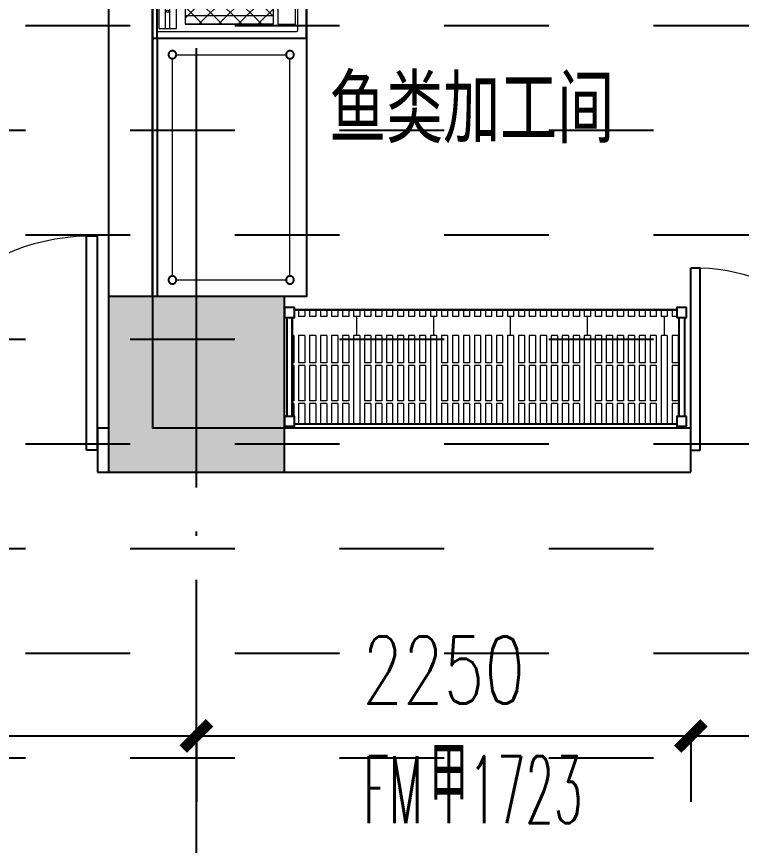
# Model space of a CAD drawing. Header units: millimetres. Extents: x 12325263 to 13848842, y -1463133 to 573208.
# Drawn here: x 12570578 to 12573877, y -833835 to -830063 of the extents above; entities that cross this region are included whole.
import ezdxf
from ezdxf.xclip import XClip

# ---------------------------------------------------------------- set-up
doc = ezdxf.new("R2010")
doc.units = ezdxf.units.MM
doc.header["$LTSCALE"] = 1000
doc.header["$XCLIPFRAME"] = 0
for name, pattern in [('ACAD_ISO02W100', [15, 12, -3]), ('DASHED', [19.05, 12.7, -6.35]), ('DOTE', [2.42, 2, -0.2, 0.02, -0.2])]:
    doc.linetypes.add(name, pattern=pattern)
for name, color, linetype in [('A-ANNO-DIMS', 83, 'Continuous'), ('A-ANNO-TEXT', 7, 'Continuous'), ('A-AXIS', 16, 'DOTE'), ('A-COLS', 6, 'Continuous'), ('A-WALL', 5, 'Continuous'), ('DOOR_FIRE', 1, 'Continuous'), ('DOOR_FIRE_TEXT', 7, 'Continuous'), ('fur202301', 252, 'Continuous'), ('PUB_HATCH', 8, 'Continuous'), ('WALL', 5, 'Continuous'), ('WALL-SHATCH', 8, 'Continuous'), ('建筑-楼板开洞', 251, 'Continuous')]:
    doc.layers.add(name, color=color, linetype=linetype)
doc.styles.add('_TCH_DIM_T3', font='SIMPLEX.shx', dxfattribs={"width": 0.705882, "bigfont": 'GBCBIG.shx'})
doc.styles.add('_TCH_WINDOW', font='SIMPLEX', dxfattribs={"width": 0.7, "height": 3.5, "bigfont": 'GBCBIG'})
doc.styles.add('TITXV', font='', dxfattribs={"width": 0.7})
doc.styles.get('TITXV').set_extended_font_data('SimSun')
doc.dimstyles.new('_TCH_ARCH&&120', dxfattribs={"dimtxt": 306, "dimasz": 120, "dimexe": 300, "dimexo": 360, "dimgap": 147, "dimtad": 1, "dimdec": 0, "dimzin": 0, "dimdsep": 46, "dimtxsty": '_TCH_DIM_T3', "dimblk": 'ARCHTICK', "dimcen": 0.09, "dimclrt": 7, "dimazin": 2, "dimtfac": 1, "dimtdec": 0, "dimtix": 1, "dimtmove": 2, "dimatfit": 3, "dimfxl": 1, "dimfxlon": 1, "dimtolj": 1, "dimtzin": 0, "dimarcsym": 0})

# ---------------------------------------------------------------- blocks, each defined once
blk = doc.blocks.new('adgshg13-A$C7F010FC0')
at = {"layer": 'WALL-SHATCH'}
h = blk.add_hatch(color=256, dxfattribs=at)
h.dxf.hatch_style = 1
h.paths.add_polyline_path([(-60384.2, -16880.9), (-763.2, 197.5), (12587.6, -13153.3), (12587.6, -157996), (-162964.9, -188820.4), (-171262.4, -180522.9), (-171262.4, -31310.9), (-150707.2, -10755.7), (-131860.1, -7980.9), (-99162.4, -7980.9), (-99162.4, -4980.9), (-76620.4, -4980.9), (-70107.7, -16880.9)], flags=16)
h.paths.add_polyline_path([(-60091.2, -16380.9), (-646.9, 646.9), (12987.6, -12987.6), (12987.6, -158331.9), (-163100.6, -189250.4), (-171662.4, -180688.6), (-171662.4, -31145.2), (-150777.9, -10260.7), (-131896.7, -7480.9), (-99562.4, -7480.9), (-99562.4, -4580.9), (-76365.6, -4580.9), (-69907.5, -16380.9)])
blk = doc.blocks.new('A$C4C7A72D3')
at = {"layer": 'WALL', "color": 1}
blk.add_blockref('adgshg13-A$C7F010FC0', (210433, 205503.6), dxfattribs=at)
blk = doc.blocks.new('qlzw')
at = {"layer": 'A-AXIS'}
blk.add_line((12437966.8, 979489.8), (12437966.8, 1082089.8), dxfattribs=at)
blk = doc.blocks.new('_FZH')
blk.add_lwpolyline([(-0.5, -0.5), (0.5, -0.5), (0.5, 0.5), (-0.5, 0.5)], close=True)
at = {"layer": 'PUB_HATCH'}
blk.add_solid([(-0.5, -0.5), (0.5, -0.5), (-0.5, 0.5), (0.5, 0.5)], dxfattribs=at)
blk = doc.blocks.new('asdfdsfds')
at = {"layer": 'A-COLS', "xscale": 800, "yscale": 800, "zscale": 800, "rotation": 270}
blk.add_blockref('_FZH', (-32900, 54150), dxfattribs=at)
blk = doc.blocks.new('asdgag2019061010022327052')
at = {"lineweight": 0}
h = blk.add_hatch(dxfattribs=at)
h.set_pattern_fill('ANSI37', color=1, scale=20, angle=180)
h.paths.add_polyline_path([(663.5, -549), (63.3, -549), (63.3, -149), (663.5, -149)])
h.paths.add_polyline_path([(1336.5, -549), (1936.7, -549), (1936.7, -149), (1336.5, -149)])
for p, q in [((680, 0), (2000, 0)), ((2000, 0), (2000, -700)), ((0, 0), (0, -700)), ((1300, 0), (0, 0)), ((0, -20), (1300, -20)), ((2000, -20), (680, -20)), ((0, -700), (1300, -700)), ((2000, -700), (680, -700))]:
    blk.add_line(p, q)
at = {"color": 1, "lineweight": 0}
for p, q in [((30, -20), (30, -655)), ((45, -28.2), (45, -108.2)), ((700, -28.2), (45, -28.2)), ((700, -28.2), (710, -28.2)), ((710, -660), (710, -20)), ((710, -108.2), (710, -28.2)), ((1290, -660), (1290, -20)), ((1290, -655), (1290, -20)), ((1290, -108.2), (1290, -28.2)), ((1300, -28.2), (1290, -28.2)), ((1300, -28.2), (1955, -28.2)), ((1955, -28.2), (1955, -108.2)), ((1970, -20), (1970, -660)), ((45, -108.2), (690, -108.2)), ((690, -108.2), (710, -108.2)), ((1310, -108.2), (1290, -108.2)), ((1955, -108.2), (1310, -108.2)), ((103.3, -148), (63.3, -148)), ((178, -148), (138, -148)), ((448.8, -148), (488.8, -148)), ((614.7, -149), (574.7, -149)), ((1896.7, -148), (1936.7, -148)), ((928.8, -173.9), (1204.8, -173.9)), ((898, -272.4), (1212.3, -572.4)), ((779.6, -310.9), (752.9, -337.6)), ((752.9, -337.6), (752.9, -767)), ((1216.2, -310.9), (779.6, -310.9)), ((834.6, -306.7), (834.6, -582.6)), ((1242.9, -337.6), (1216.2, -310.9)), ((1242.9, -767), (1242.9, -337.6)), ((103.3, -549), (63.3, -549)), ((178, -549), (138, -549)), ((442, -549), (452, -549)), ((448.8, -549), (488.8, -549)), ((614.7, -549), (574.7, -549)), ((1385.3, -549), (1425.3, -549)), ((1896.7, -549), (1936.7, -549)), ((63.6, -570), (63.6, -650)), ((663.4, -570), (63.6, -570)), ((535.3, -570), (535.3, -650)), ((540.3, -570), (540.3, -650)), ((658.4, -575), (540.3, -575)), ((658.4, -650), (658.4, -570)), ((663.4, -650), (663.4, -570)), ((1336.6, -650), (1336.6, -570)), ((1336.6, -570), (1936.4, -570)), ((1341.6, -650), (1341.6, -570)), ((1341.6, -575), (1459.7, -575)), ((1459.7, -570), (1459.7, -650)), ((1464.7, -570), (1464.7, -650)), ((1936.4, -570), (1936.4, -650)), ((705, -660), (35, -660)), ((63.6, -650), (663.4, -650)), ((540.3, -645), (658.4, -645)), ((1195, -660), (713.3, -660)), ((805, -660), (1265, -660)), ((1265, -660), (1970, -660)), ((1936.4, -650), (1336.6, -650)), ((1459.7, -645), (1341.6, -645)), ((752.9, -767), (858.3, -767)), ((1137.6, -767), (1242.9, -767))]:
    blk.add_line(p, q, dxfattribs=at)
at = {"color": 1, "linetype": 'ACAD_ISO02W100', "lineweight": 0, "ltscale": 0.2}
for p, q in [((45, -58.2), (699.7, -58.2)), ((1955, -58.2), (1300.3, -58.2)), ((45, -78.2), (699.7, -78.2)), ((1955, -78.2), (1300.3, -78.2))]:
    blk.add_line(p, q, dxfattribs=at)
at = {"color": 1, "linetype": 'ACAD_ISO02W100', "lineweight": 0, "ltscale": 2.5}
for p, q in [((710, -40), (710, -678.7)), ((1290, -40), (1290, -678.7)), ((690, -78.2), (690, -678.7)), ((1310, -78.2), (1310, -678.7)), ((63.3, -148), (63.3, -549)), ((103.3, -148), (103.3, -549)), ((138, -148), (138, -549)), ((178, -148), (178, -549)), ((448.8, -148), (448.8, -549)), ((488.8, -148), (488.8, -549)), ((623.5, -149), (623.5, -549)), ((663.5, -149), (663.5, -544)), ((1376.5, -149), (1376.5, -549)), ((1511.2, -148), (1511.2, -549)), ((1551.2, -148), (1551.2, -549)), ((1822, -148), (1822, -549)), ((1862, -148), (1862, -549)), ((1896.7, -148), (1896.7, -549)), ((1936.7, -148), (1936.7, -549))]:
    blk.add_line(p, q, dxfattribs=at)
at = {"color": 1, "linetype": 'DASHED', "lineweight": 0, "ltscale": 0.35}
for p, q in [((692.7, -691.8), (707.6, -691.8)), ((1307.3, -691.8), (1292.4, -691.8))]:
    blk.add_line(p, q, dxfattribs=at)
at = {"color": 1, "lineweight": 0}
for points in [[(663.5, -549), (63.3, -549), (63.3, -149), (663.5, -149)], [(1336.5, -549), (1936.7, -549), (1936.7, -149), (1336.5, -149)]]:
    blk.add_lwpolyline(points, close=True, dxfattribs=at)
at = {"color": 2, "lineweight": 0}
blk.add_lwpolyline([(770, -120), (1230, -120, -0.414214), (1250, -140), (1250, -600, -0.414214), (1230, -620), (770, -620, -0.414214), (750, -600), (750, -140, -0.414214)], format="xyb", close=True, dxfattribs=at)
at = {"color": 1, "linetype": 'DASHED', "lineweight": 0, "ltscale": 0.35}
for points in [[(601.2, -678.7), (601.2, -685.3, 0.022052), (690.7, -691.8), (708.6, -691.8, 0.414214), (718.6, -681.8), (719, -678.7)], [(1398.8, -678.7), (1398.8, -685.3, -0.022052), (1309.3, -691.8), (1291.4, -691.8, -0.414214), (1281.4, -681.8), (1281, -678.7)]]:
    blk.add_lwpolyline(points, format="xyb", close=True, dxfattribs=at)
for points in [[(608.8, -678.7), (608.8, -686.2)], [(692.7, -678.7), (692.7, -691.8)], [(699.7, -678.7), (699.7, -691.8)], [(707.6, -678.7), (707.6, -692.1)], [(1292.4, -678.7), (1292.4, -692.1)], [(1300.3, -678.7), (1300.3, -691.8)], [(1307.3, -678.7), (1307.3, -691.8)], [(1391.2, -678.7), (1391.2, -686.2)]]:
    blk.add_lwpolyline(points, dxfattribs=at)
at = {"color": 1, "lineweight": 0}
for centre, radius in [((122.3, -68.2), 5), ((122.3, -68.2), 5), ((222.3, -68.2), 5), ((322.3, -68.2), 5), ((422.3, -68.2), 5), ((522.3, -68.2), 5), ((622.3, -68.2), 5), ((699.7, -68.2), 10), ((1300.3, -68.2), 10), ((1377.7, -68.2), 5), ((1477.7, -68.2), 5), ((1577.7, -68.2), 5), ((1677.7, -68.2), 5), ((1777.7, -68.2), 5), ((1877.7, -68.2), 5), ((1877.7, -68.2), 5), ((837, -208.5), 75), ((837, -208.5), 55), ((801, -183.4), 5), ((813.6, -170.8), 5), ((813.6, -183.4), 5), ((824.7, -160.3), 5), ((824.7, -170.8), 5), ((824.7, -183.4), 5), ((837, -159.5), 5), ((837, -170.8), 5), ((837, -183.4), 5), ((848.9, -160.3), 5), ((849.1, -170.8), 5), ((849.1, -183.4), 5), ((861.7, -170.8), 5), ((861.7, -183.4), 5), ((873.6, -183.4), 5), ((788.9, -195.9), 5), ((788.9, -208.5), 5), ((788.9, -221), 5), ((801, -195.9), 5), ((801, -208.5), 5), ((801, -221), 5), ((813.6, -195.9), 5), ((813.6, -208.5), 5), ((813.6, -221), 5), ((824.7, -195.9), 5), ((824.7, -208.5), 5), ((824.7, -221), 5), ((837, -195.9), 5), ((837, -208.5), 5), ((837, -221), 5), ((849.1, -195.9), 5), ((849.1, -208.5), 5), ((849.1, -221), 5), ((861.7, -195.9), 5), ((861.7, -208.5), 5), ((861.7, -221), 5), ((873.6, -195.9), 5), ((873.6, -208.5), 5), ((873.6, -221), 5), ((885.6, -195.9), 5), ((885.6, -208.5), 5), ((885.6, -221), 5), ((801, -233.5), 5), ((813.6, -233.5), 5), ((813.6, -246.1), 5), ((824.7, -233.5), 5), ((824.7, -246.1), 5), ((824.7, -256.6), 5), ((837, -233.5), 5), ((837, -246.1), 5), ((837, -257.4), 5), ((848.9, -256.6), 5), ((849.1, -233.5), 5), ((849.1, -246.1), 5), ((861.7, -233.5), 5), ((861.7, -246.1), 5), ((873.6, -233.5), 5), ((550.9, -585.8), 1.75), ((550.9, -597.8), 1.75), ((562.9, -585.8), 1.75), ((562.9, -597.8), 1.75), ((574.9, -585.8), 1.75), ((574.9, -597.8), 1.75), ((586.9, -585.8), 1.75), ((586.9, -597.8), 1.75), ((598.9, -585.8), 1.75), ((598.9, -597.8), 1.75), ((610.9, -585.8), 1.75), ((610.9, -597.8), 1.75), ((630.9, -590), 12.5), ((622.9, -585.8), 1.75), ((622.9, -597.8), 1.75), ((634.9, -585.8), 1.75), ((634.9, -597.8), 1.75), ((646.9, -585.8), 1.75), ((646.9, -597.8), 1.75), ((1353.7, -585.9), 1.75), ((1353.7, -597.9), 1.75), ((1365.7, -585.9), 1.75), ((1365.7, -597.9), 1.75), ((1377.7, -585.9), 1.75), ((1377.7, -597.9), 1.75), ((1389.7, -585.9), 1.75), ((1389.7, -597.9), 1.75), ((1401.7, -585.9), 1.75), ((1401.7, -597.9), 1.75), ((1413.7, -585.9), 1.75), ((1413.7, -597.9), 1.75), ((1425.7, -585.9), 1.75), ((1425.7, -597.9), 1.75), ((1437.7, -585.9), 1.75), ((1437.7, -597.9), 1.75), ((1449.7, -585.9), 1.75), ((1449.7, -597.9), 1.75), ((550.9, -609.8), 1.75), ((550.9, -621.8), 1.75), ((550.9, -633.8), 1.75), ((562.9, -609.8), 1.75), ((562.9, -621.8), 1.75), ((562.9, -633.8), 1.75), ((574.9, -609.8), 1.75), ((574.9, -621.8), 1.75), ((574.9, -633.8), 1.75), ((586.9, -609.8), 1.75), ((586.9, -621.8), 1.75), ((586.9, -633.8), 1.75), ((598.9, -609.8), 1.75), ((598.9, -621.8), 1.75), ((598.9, -633.8), 1.75), ((610.9, -609.8), 1.75), ((610.9, -621.8), 1.75), ((610.9, -633.8), 1.75), ((622.9, -609.8), 1.75), ((622.9, -621.8), 1.75), ((622.9, -633.8), 1.75), ((634.9, -609.8), 1.75), ((634.9, -621.8), 1.75), ((634.9, -633.8), 1.75), ((646.9, -609.8), 1.75), ((646.9, -621.8), 1.75), ((646.9, -633.8), 1.75), ((1353.7, -609.9), 1.75), ((1353.7, -621.9), 1.75), ((1353.7, -633.9), 1.75), ((1365.7, -609.9), 1.75), ((1365.7, -621.9), 1.75), ((1365.7, -633.9), 1.75), ((1377.7, -609.9), 1.75), ((1377.7, -621.9), 1.75), ((1377.7, -633.9), 1.75), ((1389.7, -609.9), 1.75), ((1389.7, -621.9), 1.75), ((1389.7, -633.9), 1.75), ((1401.7, -609.9), 1.75), ((1401.7, -621.9), 1.75), ((1401.7, -633.9), 1.75), ((1413.7, -609.9), 1.75), ((1413.7, -621.9), 1.75), ((1413.7, -633.9), 1.75), ((1425.7, -609.9), 1.75), ((1425.7, -621.9), 1.75), ((1425.7, -633.9), 1.75), ((1437.7, -609.9), 1.75), ((1437.7, -621.9), 1.75), ((1437.7, -633.9), 1.75), ((1449.7, -609.9), 1.75), ((1449.7, -621.9), 1.75), ((1449.7, -633.9), 1.75)]:
    blk.add_circle(centre, radius, dxfattribs=at)
at = {"color": 1, "linetype": 'DASHED', "lineweight": 0}
blk.add_circle((1369.1, -590), 12.5, dxfattribs=at)
at = {"color": 1, "lineweight": 0}
for centre, radius, start, end in [((35, -655), 5, 180, 270), ((997.9, -805.6), 144.9, 15.4616, 164.5384)]:
    blk.add_arc(centre, radius, start, end, dxfattribs=at)
blk = doc.blocks.new('*U1555')
blk.add_line((12.6, -20), (1187.7, -20))
blk.add_line((12.6, -20), (1187.7, -20))
at = {"color": 1, "linetype": 'DASHED', "lineweight": 9}
for p, q in [((87.6, -109), (87.6, -606)), ((1093.7, -90), (106.6, -90)), ((1112.7, -109), (1112.7, -606)), ((1093.7, -625), (106.6, -625))]:
    blk.add_line(p, q, dxfattribs=at)
blk.add_lwpolyline([(12.6, -700), (1187.7, -700), (1187.7, 0), (12.6, 0)], close=True)
at = {"color": 1, "linetype": 'DASHED', "lineweight": 0}
for centre, radius in [((87.6, -90), 19), ((87.6, -90), 16.5), ((1112.7, -90), 19), ((1112.7, -90), 16.5), ((87.6, -625), 19), ((87.6, -625), 16.5), ((1112.7, -625), 19), ((1112.7, -625), 16.5)]:
    blk.add_circle(centre, radius, dxfattribs=at)
blk = doc.blocks.new('*U1651')
at = {"layer": 'fur202301', "lineweight": 0}
h = blk.add_hatch(dxfattribs=at)
h.set_pattern_fill('CAMBRO层板', color=256, pattern_type=2)
h.set_pattern_definition([(0, (-4639.2, -2045), (0, 520), [28, -322]), (0, (-4639.2, -1920), (0, 520), [28, -322]), (90, (-4639.18, -2045.03), (-350, 2e-14), [125, -395]), (90, (-4611.18, -2045.03), (-350, 2e-14), [125, -395]), (0, (-4639.2, -1748), (0, 520), [28, -322]), (0, (-4639.2, -1908), (0, 520), [28, -322]), (90, (-4639.18, -1908.03), (-350, 2e-14), [160, -360]), (90, (-4611.18, -1908.03), (-350, 2e-14), [160, -360]), (0, (-4639.2, -1611), (0, 520), [28, -322]), (0, (-4639.2, -1736), (0, 520), [28, -322]), (90, (-4639.18, -1736.03), (-350, 2e-14), [125, -395]), (90, (-4611.18, -1736.03), (-350, 2e-14), [125, -395]), (0, (-4589.2, -2045), (0, 520), [28, -322]), (0, (-4589.2, -1920), (0, 520), [28, -322]), (90, (-4589.18, -2045.03), (-350, 2e-14), [125, -395]), (90, (-4561.18, -2045.03), (-350, 2e-14), [125, -395]), (0, (-4589.2, -1748), (0, 520), [28, -322]), (0, (-4589.2, -1908), (0, 520), [28, -322]), (90, (-4589.18, -1908.03), (-350, 2e-14), [160, -360]), (90, (-4561.18, -1908.03), (-350, 2e-14), [160, -360]), (0, (-4589.2, -1611), (0, 520), [28, -322]), (0, (-4589.2, -1736), (0, 520), [28, -322]), (90, (-4589.18, -1736.03), (-350, 2e-14), [125, -395]), (90, (-4561.18, -1736.03), (-350, 2e-14), [125, -395]), (0, (-4539.2, -2045), (0, 520), [28, -322]), (0, (-4539.2, -1920), (0, 520), [28, -322]), (90, (-4539.18, -2045.03), (-350, 2e-14), [125, -395]), (90, (-4511.18, -2045.03), (-350, 2e-14), [125, -395]), (0, (-4539.2, -1748), (0, 520), [28, -322]), (0, (-4539.2, -1908), (0, 520), [28, -322]), (90, (-4539.18, -1908.03), (-350, 2e-14), [160, -360]), (90, (-4511.18, -1908.03), (-350, 2e-14), [160, -360]), (0, (-4539.2, -1611), (0, 520), [28, -322]), (0, (-4539.2, -1736), (0, 520), [28, -322]), (90, (-4539.18, -1736.03), (-350, 2e-14), [125, -395]), (90, (-4511.18, -1736.03), (-350, 2e-14), [125, -395]), (0, (-4489.2, -2045), (0, 520), [28, -322]), (0, (-4489.2, -1920), (0, 520), [28, -322]), (90, (-4489.18, -2045.03), (-350, 2e-14), [125, -395]), (90, (-4461.18, -2045.03), (-350, 2e-14), [125, -395]), (0, (-4489.2, -1748), (0, 520), [28, -322]), (0, (-4489.2, -1908), (0, 520), [28, -322]), (90, (-4489.18, -1908.03), (-350, 2e-14), [160, -360]), (90, (-4461.18, -1908.03), (-350, 2e-14), [160, -360]), (0, (-4489.2, -1611), (0, 520), [28, -322]), (0, (-4489.2, -1736), (0, 520), [28, -322]), (90, (-4489.18, -1736.03), (-350, 2e-14), [125, -395]), (90, (-4461.18, -1736.03), (-350, 2e-14), [125, -395]), (0, (-4439.2, -2045), (0, 520), [28, -322]), (0, (-4439.2, -1920), (0, 520), [28, -322]), (90, (-4439.18, -2045.03), (-350, 2e-14), [125, -395]), (90, (-4411.18, -2045.03), (-350, 2e-14), [125, -395]), (0, (-4439.2, -1748), (0, 520), [28, -322]), (0, (-4439.2, -1908), (0, 520), [28, -322]), (90, (-4439.18, -1908.03), (-350, 2e-14), [160, -360]), (90, (-4411.18, -1908.03), (-350, 2e-14), [160, -360]), (0, (-4439.2, -1611), (0, 520), [28, -322]), (0, (-4439.2, -1736), (0, 520), [28, -322]), (90, (-4439.18, -1736.03), (-350, 2e-14), [125, -395]), (90, (-4411.18, -1736.03), (-350, 2e-14), [125, -395]), (0, (-4389.2, -2045), (0, 520), [28, -322]), (0, (-4389.2, -1920), (0, 520), [28, -322]), (90, (-4389.18, -2045.03), (-350, 2e-14), [125, -395]), (90, (-4361.18, -2045.03), (-350, 2e-14), [125, -395]), (0, (-4389.2, -1748), (0, 520), [28, -322]), (0, (-4389.2, -1908), (0, 520), [28, -322]), (90, (-4389.18, -1908.03), (-350, 2e-14), [160, -360]), (90, (-4361.18, -1908.03), (-350, 2e-14), [160, -360]), (0, (-4389.2, -1611), (0, 520), [28, -322]), (0, (-4389.2, -1736), (0, 520), [28, -322]), (90, (-4389.18, -1736.03), (-350, 2e-14), [125, -395]), (90, (-4361.18, -1736.03), (-350, 2e-14), [125, -395]), (0, (-4339.2, -2045), (0, 520), [28, -322]), (0, (-4339.2, -1611), (0, 520), [28, -322]), (90, (-4339.18, -2045.03), (-350, 2e-14), [434, -86]), (90, (-4311.18, -2045.03), (-350, 2e-14), [434, -86]), (90, (-4324.5, -1610.93), (-350, 2e-14), [43.033, -476.967]), (90, (-4324.5, -2087.9), (-350, 2e-14), [42.776, -477.224])])
h.paths.add_polyline_path([(35, -45), (45, -45), (45, -10), (1785, -10), (1785, -45), (1795, -45), (1795, -495), (1785, -495), (1785, -530), (45, -530), (45, -495), (35, -495)])
for points in [[(0, -45), (45, -45), (45, 0), (0, 0)], [(1785, -45), (1830, -45), (1830, 0), (1785, 0)], [(35, -45), (45, -45), (45, -10), (1785, -10), (1785, -45), (1795, -45), (1795, -495), (1785, -495), (1785, -530), (45, -530), (45, -495), (35, -495)], [(0, -540), (45, -540), (45, -495), (0, -495)], [(1785, -540), (1830, -540), (1830, -495), (1785, -495)]]:
    blk.add_lwpolyline(points, close=True)
for points in [[(45, -10), (1785, -10)], [(10, -495), (10, -45)], [(35, -495), (35, -45)], [(1795, -495), (1795, -45)], [(1820, -495), (1820, -45)], [(45, -530), (1785, -530)]]:
    blk.add_lwpolyline(points)
blk = doc.blocks.new('sdfgsdffhg')
at = {"layer": 'fur202301'}
blk.add_lwpolyline([(-9286.5, 42719.9), (-9886.8, 42719.9), (-9886.8, 47069.8), (-9186.8, 47069.8), (-9186.8, 42797.3)], dxfattribs=at)
for name, p, rotation in [('asdgag2019061010022327052', (-9886.8, 43894.9), 90), ('*U1651', (-7456.8, 42129, 0), 180)]:
    blk.add_blockref(name, p, dxfattribs=dict(at, rotation=rotation))
at = {"layer": 'fur202301', "xscale": -1, "rotation": 90}
blk.add_blockref('*U1555', (-9886.8, 43907.6), dxfattribs=at)
blk = doc.blocks.new('_ArchTick')
at = {"color": 0, "linetype": 'ByBlock', "const_width": 0.4}
blk.add_lwpolyline([(-0.5, -0.5), (0.5, 0.5)], dxfattribs=at)
blk = doc.blocks.new('*D4297')
at = {"layer": 'A-ANNO-DIMS', "color": 0, "lineweight": -2, "transparency": 16777216}
for p, q in [((12573646.81071, -833335.78575), (12573646.81071, -833636.78575)), ((12573646.81071, -833336.78575), (12575346.81071, -833336.78575)), ((12575346.81071, -833335.78575), (12575346.81071, -833636.78575))]:
    blk.add_line(p, q, dxfattribs=at)
at = {"layer": 'Defpoints', "color": 0, "transparency": 16777216}
for p in [(12573646.81071, -832136.78575), (12575346.81071, -832136.78575), (12575346.81071, -833336.78575)]:
    blk.add_point(p, dxfattribs=at)
at = {"layer": 'A-ANNO-DIMS', "color": 0, "lineweight": -2, "transparency": 16777216, "xscale": 120, "yscale": 120, "zscale": 120, "rotation": 180}
blk.add_blockref('_ArchTick', (12573646.81071, -833336.78575), dxfattribs=at)
at = {"layer": 'A-ANNO-DIMS', "color": 0, "lineweight": -2, "transparency": 16777216, "xscale": 120, "yscale": 120, "zscale": 120}
blk.add_blockref('_ArchTick', (12575346.81071, -833336.78575), dxfattribs=at)
at = {"layer": 'A-ANNO-DIMS', "color": 7, "transparency": 16777216, "insert": (12574496.81071, -833036.78575), "char_height": 306, "attachment_point": 5, "style": '_TCH_DIM_T3'}
blk.add_mtext('\\A1;1700', dxfattribs=at)
blk = doc.blocks.new('*D4298')
at = {"layer": 'A-ANNO-DIMS', "color": 0, "lineweight": -2, "transparency": 16777216}
for p, q in [((12571396.8, -833335.8), (12571396.8, -833636.8)), ((12571396.8, -833336.8), (12573646.8, -833336.8)), ((12573646.8, -833335.8), (12573646.8, -833636.8))]:
    blk.add_line(p, q, dxfattribs=at)
at = {"layer": 'Defpoints', "color": 0, "transparency": 16777216}
for p in [(12571396.8, -832136.8), (12573646.8, -832136.8), (12573646.8, -833336.8)]:
    blk.add_point(p, dxfattribs=at)
at = {"layer": 'A-ANNO-DIMS', "color": 0, "lineweight": -2, "transparency": 16777216, "xscale": 120, "yscale": 120, "zscale": 120, "rotation": 180}
blk.add_blockref('_ArchTick', (12571396.8, -833336.8), dxfattribs=at)
at = {"layer": 'A-ANNO-DIMS', "color": 0, "lineweight": -2, "transparency": 16777216, "xscale": 120, "yscale": 120, "zscale": 120}
blk.add_blockref('_ArchTick', (12573646.8, -833336.8), dxfattribs=at)
at = {"layer": 'A-ANNO-DIMS', "color": 7, "transparency": 16777216, "insert": (12572521.8, -833036.8), "char_height": 306, "attachment_point": 5, "style": '_TCH_DIM_T3'}
blk.add_mtext('\\A1;2250', dxfattribs=at)
blk = doc.blocks.new('*D4299')
at = {"layer": 'A-ANNO-DIMS', "color": 0, "lineweight": -2, "transparency": 16777216}
for p, q in [((12568846.8, -833335.8), (12568846.8, -833636.8)), ((12568846.8, -833336.8), (12571396.8, -833336.8)), ((12571396.8, -833335.8), (12571396.8, -833636.8))]:
    blk.add_line(p, q, dxfattribs=at)
at = {"layer": 'Defpoints', "color": 0, "transparency": 16777216}
for p in [(12568846.8, -832136.8), (12571396.8, -832136.8), (12571396.8, -833336.8)]:
    blk.add_point(p, dxfattribs=at)
at = {"layer": 'A-ANNO-DIMS', "color": 0, "lineweight": -2, "transparency": 16777216, "xscale": 120, "yscale": 120, "zscale": 120, "rotation": 180}
blk.add_blockref('_ArchTick', (12568846.8, -833336.8), dxfattribs=at)
at = {"layer": 'A-ANNO-DIMS', "color": 0, "lineweight": -2, "transparency": 16777216, "xscale": 120, "yscale": 120, "zscale": 120}
blk.add_blockref('_ArchTick', (12571396.8, -833336.8), dxfattribs=at)
at = {"layer": 'A-ANNO-DIMS', "color": 7, "transparency": 16777216, "insert": (12570121.8, -833036.8), "char_height": 306, "attachment_point": 5, "style": '_TCH_DIM_T3'}
blk.add_mtext('\\A1;2550', dxfattribs=at)
blk = doc.blocks.new('$DorLib2D$00000002')
for p, q in [((-0.5, 0), (-0.5, 0.4875)), ((-0.475, 0.4875), (-0.5, 0.4875)), ((-0.475, 0), (-0.475, 0.4875)), ((0.475, 0), (0.475, 0.4875)), ((0.475, 0.4875), (0.5, 0.4875)), ((0.5, 0), (0.5, 0.4875)), ((-0.5, 0), (-0.475, 0)), ((0.5, 0), (0.475, 0))]:
    blk.add_line(p, q)
at = {"lineweight": 13}
for centre, start, end in [((-0.4875, 0), 0, 88.5307), ((0.4875, 0), 91.4693, 180)]:
    blk.add_arc(centre, 0.4875, start, end, dxfattribs=at)

msp = doc.modelspace()

# ---------------------------------------------------------------- block references
ref = msp.add_blockref('A$C4C7A72D3', (12385714.9, -906209.5), dxfattribs=dict(rotation=350.041249254255))
XClip(ref).set_block_clipping_path([(223442.8584877662, 85923.1187333744), (220542.7961432356, 85923.1422391906), (220542.8579492103, 89292.823275506), (211526.9150355905, 89292.8101311298), (210631.4331447985, 94392.8080583527), (206113.3685902953, 94392.8025418455), (206001.4315187763, 95030.3127344656), (204376.2826588508, 94744.9613686837), (203364.4570056833, 100506.9030052917), (197947.3947122637, 99555.7482674252), (192482.3428474721, 130679.4765393781), (190118.7804593667, 130264.4504016289), (191623.4071957469, 121695.6427078634), (177046.6486519482, 119136.2011700841), (175707.6223907359, 126760.8483765714), (173902.988371335, 128026.4039125028), (169528.3854461554, 127258.2903269802), (169070.0967394859, 129868.3614864857), (163308.2517458182, 128856.6693391807), (163766.52659606, 126246.6171700556), (159679.1795131005, 125528.9180921423), (170669.6888374612, 62935.797914044), (167222.1989369914, 62330.4650948944), (167939.7759490944, 58243.6808593175), (171386.9528796654, 58848.2912487988), (172857.0656793863, 50477.0032648193), (165962.5026008021, 49266.4230898353), (168037.7813034765, 37447.1796448426), (140649.9584970828, 32638.2390106404), (115387.9799239188, 28202.5781787895), (95598.7254695911, 140907.4332163476), (226939.476109907, 163968.8668500402), (240128.6952811591, 88852.8973128139)])

# ---------------------------------------------------------------- next in the draw order: hatches: boundary and pattern name
at = {"layer": '建筑-楼板开洞'}
h = msp.add_hatch(dxfattribs=at)
h.set_pattern_fill('DASH', color=256, scale=500)
h.set_pattern_definition([(0, (0, 0), (476.25, 476.25), [476.25, -476.25])])
h.paths.add_polyline_path([(12597696.7, -842386.8), (12590696.8, -842386.9), (12590697.1, -843986.8), (12595796.8, -843986.9), (12595797.1, -849736.9), (12588796.8, -849736.8), (12588796.8, -851936.8), (12564896.8, -851936.8), (12564896.8, -816186.8), (12568846.8, -816186.8), (12568846.8, -816040), (12568846.8, -807536.8), (12574696.8, -807536.8), (12574696.8, -810386.8), (12575896.8, -810386.8), (12579055.2, -810386.8), (12580496.9, -811828.2), (12580696.9, -819086.9), (12595696.9, -819086.7), (12595696.9, -812786.8), (12597696.7, -812786.8)])

# ---------------------------------------------------------------- next in the draw order: block references
at = {"color": 2}
msp.add_blockref('qlzw', (133430, -1881876.5), dxfattribs=at)
msp.add_blockref('asdfdsfds', (12604296.8, -885886.8))

# ---------------------------------------------------------------- next in the draw order: block references
msp.add_blockref('sdfgsdffhg', (12581083.9, -874056.8, 0))

# ---------------------------------------------------------------- next in the draw order: linework, layer by layer
at = {"layer": 'A-WALL'}
for p, q in [((12570996.8, -822086.6), (12570996.8, -831936.8)), ((12571196.8, -822286.6), (12571196.8, -831936.8)), ((12570996.8, -831936.8), (12570946.8, -831936.8)), ((12570946.8, -831936.8), (12570946.8, -832136.8)), ((12573646.8, -831936.8), (12571196.8, -831936.8)), ((12573646.8, -832136.8), (12573646.8, -831936.8)), ((12570946.8, -832136.8), (12571096.8, -832136.8)), ((12571096.8, -832136.8), (12573646.8, -832136.8))]:
    msp.add_line(p, q, dxfattribs=at)

# ---------------------------------------------------------------- next in the draw order: block references
at = {"layer": 'DOOR_FIRE', "zscale": 200}
for p, xscale, yscale, rotation in [((12569946.8, -832036.8), -2000, -2000, 179.9999999994636), ((12574496.8, -832036.8), -1700, -1700, 179.9999999994655)]:
    msp.add_blockref('$DorLib2D$00000002', p, dxfattribs=dict(at, xscale=xscale, yscale=yscale, rotation=rotation))

# ---------------------------------------------------------------- next in the draw order: texts
at = {"layer": 'A-ANNO-TEXT', "style": 'TITXV', "width": 0.7}
msp.add_text('鱼类加工间', height=271.9, dxfattribs=at).set_placement((12572000, -830610))
at = {"layer": 'DOOR_FIRE_TEXT', "style": '_TCH_WINDOW'}
for s, height, width, p in [('甲', 347.2, 0.7, (12572457.5, -833734.4)), ('FM', 306, 0.494118, (12572155.1, -833734.4)), ('1723', 306, 0.494118, (12572634.5, -833734.4))]:
    msp.add_text(s, height=height, rotation=360, dxfattribs=dict(at, width=width)).set_placement(p)

# ---------------------------------------------------------------- next in the draw order: dimensions: what is measured, and where the dimension line sits
at = {"layer": 'A-ANNO-DIMS'}
for p1, p2, picture, middle in [((12568846.8, -832136.8), (12571396.8, -832136.8), '*D4299', (12570121.8, -833036.8)), ((12571396.8, -832136.8), (12573646.8, -832136.8), '*D4298', (12572521.8, -833036.8)), ((12573646.8, -832136.8), (12575346.8, -832136.8), '*D4297', (12574496.8, -833036.8))]:
    dim = msp.add_aligned_dim(p1=p1, p2=p2, distance=-1200, dimstyle='_TCH_ARCH&&120', dxfattribs=at)
    dim.commit()
    dim.dimension.update_dxf_attribs({"geometry": picture, "text_midpoint": middle})

doc.saveas('drawing.dxf')
